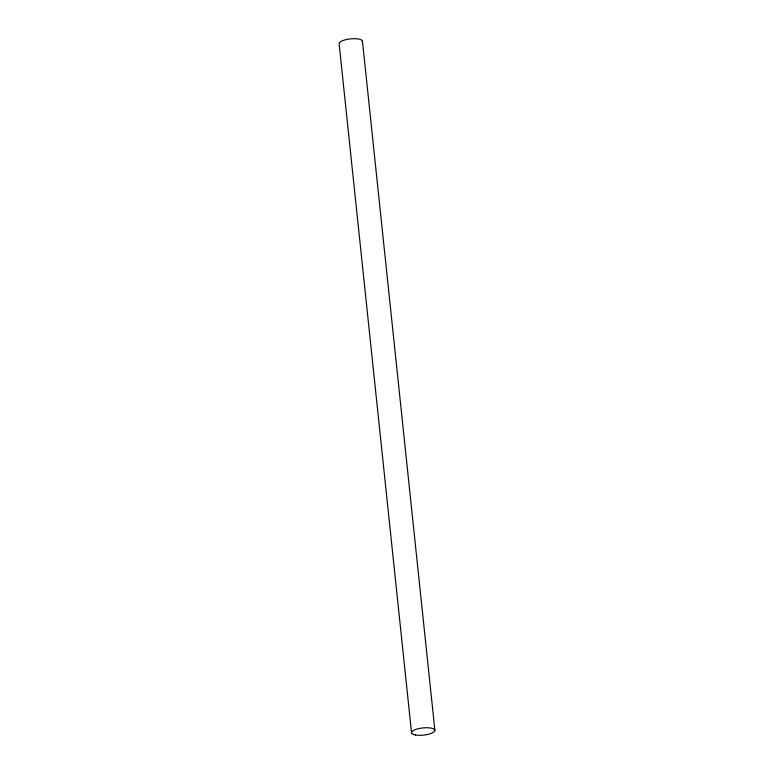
<?xml version="1.0" encoding="UTF-8"?>
<svg xmlns="http://www.w3.org/2000/svg" width="774" height="774" viewBox="0 0 774 774"><rect width="100%" height="100%" fill="white"/><g stroke="black" fill="none" stroke-linecap="round" stroke-linejoin="round"><path stroke-width="1.16" d="M362.445 41.138L434.872 730.192M411.555 732.862L339.128 43.808A11.736 3.609 -6 0 1 351.589 38.777A11.736 3.609 -6 0 1 362.242 42.106M415.483 734.981A11.736 3.609 -6 0 0 434.659 731.159A11.736 3.609 -6 0 0 419.498 728.44A11.736 3.609 -6 0 0 415.483 734.981"/></g></svg>
